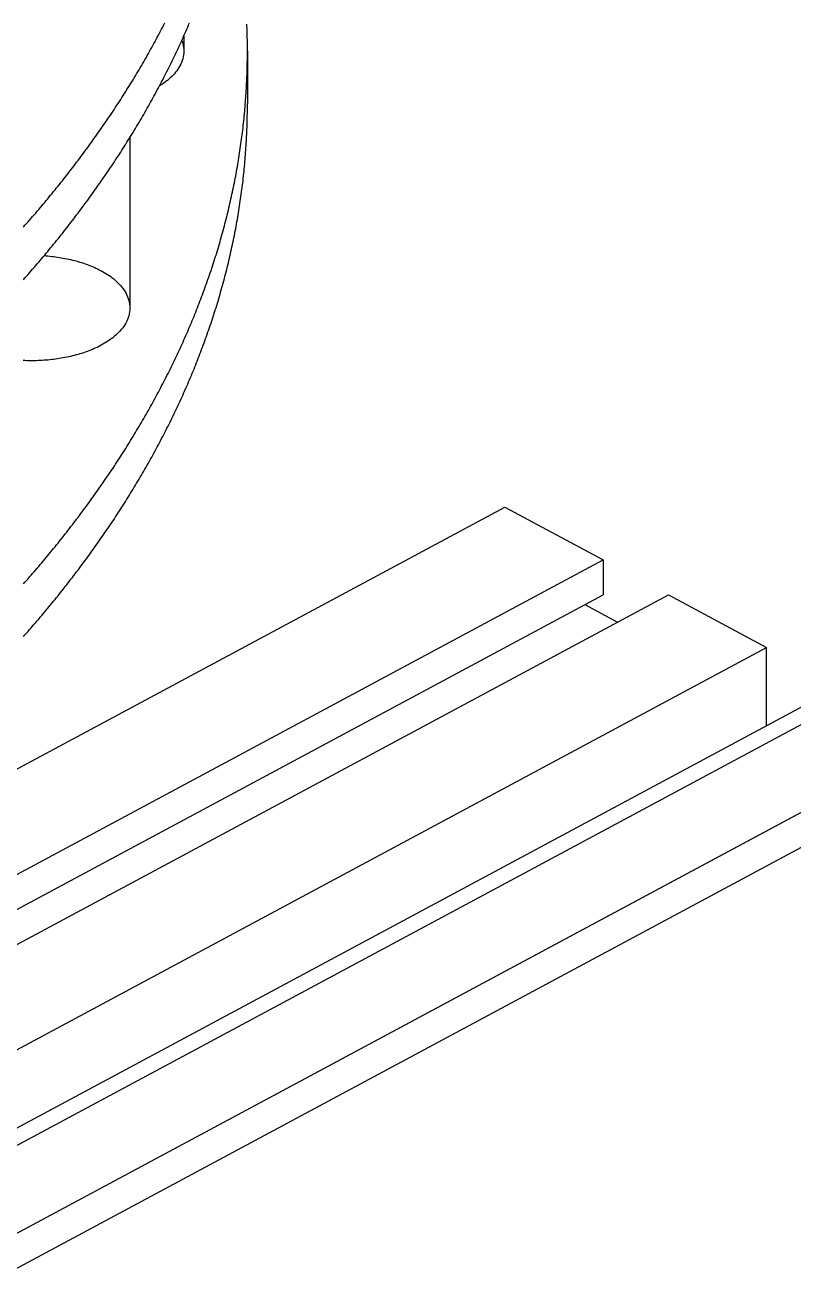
# Model space of a CAD drawing. Header units: millimetres. Extents: x 0 to 841, y 0 to 594.
# Drawn here: x 467.3 to 515.7, y 242 to 320.3 of the extents above; entities that cross this region are included whole.
import ezdxf

# ---------------------------------------------------------------- set-up
doc = ezdxf.new("R2010")
doc.units = ezdxf.units.MM
doc.layers.add('FINA', color=7, linetype='CONTINUOUS', lineweight=25)

msp = doc.modelspace()

# ---------------------------------------------------------------- linework, layer by layer
at = {"layer": 'FINA'}
for points in [[(335.5, 180.194), (597.437, 320.827)], [(336.531, 179.64), (598.469, 320.273)], [(467.219, 304.192), (467.316, 304.302), (467.413, 304.413), (467.51, 304.523), (467.606, 304.634), (467.702, 304.744), (467.798, 304.855), (467.894, 304.966), (467.99, 305.078), (468.085, 305.189), (468.181, 305.301), (468.276, 305.413), (468.37, 305.525), (468.465, 305.638), (468.559, 305.75), (468.653, 305.863), (468.747, 305.976), (468.84, 306.089), (468.934, 306.202), (469.027, 306.316), (469.12, 306.43), (469.212, 306.543), (469.305, 306.658), (469.397, 306.772), (469.489, 306.886), (469.58, 307.001), (469.671, 307.116), (469.763, 307.231), (469.853, 307.346), (469.944, 307.462), (470.035, 307.577), (470.125, 307.693), (470.214, 307.809), (470.304, 307.926), (470.393, 308.042), (470.483, 308.159), (470.571, 308.276), (470.66, 308.393), (470.748, 308.51), (470.836, 308.628), (470.924, 308.745), (471.012, 308.863), (471.099, 308.981), (471.186, 309.099), (471.273, 309.218), (471.359, 309.336), (471.445, 309.455), (471.531, 309.574), (471.617, 309.693), (471.702, 309.813), (471.787, 309.933), (471.872, 310.052), (471.957, 310.172), (472.041, 310.293), (472.125, 310.413), (472.209, 310.534), (472.292, 310.654), (472.375, 310.775), (472.458, 310.897), (472.54, 311.018), (472.623, 311.14), (472.705, 311.261), (472.786, 311.383), (472.868, 311.506), (472.949, 311.628), (473.029, 311.751), (473.11, 311.873), (473.19, 311.996), (473.27, 312.119), (473.35, 312.243), (473.429, 312.366), (473.508, 312.49), (473.586, 312.614), (473.665, 312.738), (473.743, 312.863), (473.821, 312.987), (473.898, 313.112), (473.975, 313.237), (474.052, 313.362), (474.128, 313.487), (474.205, 313.613), (474.28, 313.738), (474.356, 313.864), (474.431, 313.99), (474.506, 314.117), (474.581, 314.243), (474.655, 314.37), (474.729, 314.497), (474.802, 314.624), (474.875, 314.751), (474.948, 314.878), (475.021, 315.006), (475.093, 315.134), (475.165, 315.262), (475.237, 315.39), (475.308, 315.518), (475.379, 315.647), (475.449, 315.775), (475.519, 315.904), (475.589, 316.034), (475.659, 316.163), (475.728, 316.292), (475.797, 316.422), (475.865, 316.552), (475.933, 316.682), (476.001, 316.812), (476.068, 316.943), (476.135, 317.073), (476.202, 317.204), (476.268, 317.335), (476.334, 317.466), (476.4, 317.597), (476.465, 317.729), (476.53, 317.861), (476.594, 317.993), (476.658, 318.125), (476.722, 318.257), (476.786, 318.389), (476.849, 318.522), (476.911, 318.655), (476.973, 318.788), (477.035, 318.921), (477.097, 319.054), (477.158, 319.188), (477.219, 319.321), (477.279, 319.455), (477.339, 319.589), (477.398, 319.723), (477.458, 319.858), (477.516, 319.992), (477.575, 320.127), (477.633, 320.262), (477.69, 320.397)], [(467.219, 307.514), (467.316, 307.624), (467.413, 307.735), (467.51, 307.845), (467.606, 307.956), (467.702, 308.066), (467.798, 308.177), (467.894, 308.289), (467.99, 308.4), (468.085, 308.511), (468.181, 308.623), (468.276, 308.735), (468.37, 308.847), (468.465, 308.96), (468.559, 309.072), (468.653, 309.185), (468.747, 309.298), (468.84, 309.411), (468.934, 309.524), (469.027, 309.638), (469.12, 309.752), (469.212, 309.865), (469.305, 309.98), (469.397, 310.094), (469.489, 310.208), (469.58, 310.323), (469.671, 310.438), (469.763, 310.553), (469.853, 310.668), (469.944, 310.784), (470.035, 310.9), (470.125, 311.015), (470.214, 311.131), (470.304, 311.248), (470.393, 311.364), (470.483, 311.481), (470.571, 311.598), (470.66, 311.715), (470.748, 311.832), (470.836, 311.95), (470.924, 312.067), (471.012, 312.185), (471.099, 312.303), (471.186, 312.421), (471.273, 312.54), (471.359, 312.658), (471.445, 312.777), (471.531, 312.896), (471.617, 313.016), (471.702, 313.135), (471.787, 313.255), (471.872, 313.374), (471.957, 313.494), (472.041, 313.615), (472.125, 313.735), (472.209, 313.856), (472.292, 313.976), (472.375, 314.097), (472.458, 314.219), (472.54, 314.34), (472.623, 314.462), (472.705, 314.583), (472.786, 314.705), (472.868, 314.828), (472.949, 314.95), (473.029, 315.073), (473.11, 315.195), (473.19, 315.318), (473.27, 315.442), (473.35, 315.565), (473.429, 315.688), (473.508, 315.812), (473.586, 315.936), (473.665, 316.06), (473.743, 316.185), (473.821, 316.309), (473.898, 316.434), (473.975, 316.559), (474.052, 316.684), (474.128, 316.809), (474.205, 316.935), (474.28, 317.06), (474.356, 317.186), (474.431, 317.312), (474.506, 317.439), (474.581, 317.565), (474.655, 317.692), (474.729, 317.819), (474.802, 317.946), (474.875, 318.073), (474.948, 318.2), (475.021, 318.328), (475.093, 318.456), (475.165, 318.584), (475.237, 318.712), (475.308, 318.84), (475.379, 318.969), (475.449, 319.098), (475.519, 319.226), (475.589, 319.356), (475.659, 319.485), (475.728, 319.614), (475.797, 319.744), (475.865, 319.874), (475.933, 320.004), (476.001, 320.134), (476.068, 320.265), (476.135, 320.395)], [(481.341, 318.612), (481.341, 318.733), (481.34, 318.854), (481.339, 318.975), (481.338, 319.096), (481.336, 319.217), (481.335, 319.338), (481.332, 319.459), (481.33, 319.58), (481.327, 319.701), (481.323, 319.822), (481.32, 319.943), (481.316, 320.064), (481.311, 320.185), (481.307, 320.306)], [(477.202, 319.285), (477.24, 319.177), (477.272, 319.066), (477.297, 318.954), (477.315, 318.841), (477.326, 318.727), (477.33, 318.612)], [(477.33, 319.57), (477.33, 318.612)], [(467.219, 284.998), (467.316, 285.108), (467.413, 285.219), (467.51, 285.329), (467.606, 285.44), (467.702, 285.55), (467.798, 285.661), (467.894, 285.772), (467.99, 285.884), (468.085, 285.995), (468.181, 286.107), (468.276, 286.219), (468.37, 286.331), (468.465, 286.444), (468.559, 286.556), (468.653, 286.669), (468.747, 286.782), (468.84, 286.895), (468.934, 287.008), (469.027, 287.122), (469.12, 287.236), (469.212, 287.349), (469.305, 287.464), (469.397, 287.578), (469.489, 287.692), (469.58, 287.807), (469.671, 287.922), (469.763, 288.037), (469.853, 288.152), (469.944, 288.268), (470.035, 288.384), (470.125, 288.499), (470.214, 288.615), (470.304, 288.732), (470.393, 288.848), (470.483, 288.965), (470.571, 289.082), (470.66, 289.199), (470.748, 289.316), (470.836, 289.434), (470.924, 289.551), (471.012, 289.669), (471.099, 289.787), (471.186, 289.905), (471.273, 290.024), (471.359, 290.142), (471.445, 290.261), (471.531, 290.38), (471.617, 290.499), (471.702, 290.619), (471.787, 290.739), (471.872, 290.858), (471.957, 290.978), (472.041, 291.099), (472.125, 291.219), (472.209, 291.34), (472.292, 291.46), (472.375, 291.581), (472.458, 291.703), (472.54, 291.824), (472.623, 291.946), (472.705, 292.067), (472.786, 292.189), (472.868, 292.312), (472.949, 292.434), (473.029, 292.557), (473.11, 292.679), (473.19, 292.802), (473.27, 292.925), (473.35, 293.049), (473.429, 293.172), (473.508, 293.296), (473.586, 293.42), (473.665, 293.544), (473.743, 293.669), (473.821, 293.793), (473.898, 293.918), (473.975, 294.043), (474.052, 294.168), (474.128, 294.293), (474.205, 294.419), (474.28, 294.544), (474.356, 294.67), (474.431, 294.796), (474.506, 294.923), (474.581, 295.049), (474.655, 295.176), (474.729, 295.303), (474.802, 295.43), (474.875, 295.557), (474.948, 295.684), (475.021, 295.812), (475.093, 295.94), (475.165, 296.068), (475.237, 296.196), (475.308, 296.324), (475.379, 296.453), (475.449, 296.581), (475.519, 296.71), (475.589, 296.84), (475.659, 296.969), (475.728, 297.098), (475.797, 297.228), (475.865, 297.358), (475.933, 297.488), (476.001, 297.618), (476.068, 297.749), (476.135, 297.879), (476.202, 298.01), (476.268, 298.141), (476.334, 298.272), (476.4, 298.403), (476.465, 298.535), (476.53, 298.667), (476.594, 298.799), (476.658, 298.931), (476.722, 299.063), (476.786, 299.195), (476.849, 299.328), (476.911, 299.461), (476.973, 299.594), (477.035, 299.727), (477.097, 299.86), (477.158, 299.994), (477.219, 300.127), (477.279, 300.261), (477.339, 300.395), (477.398, 300.529), (477.458, 300.664), (477.516, 300.798), (477.575, 300.933), (477.633, 301.068), (477.69, 301.203), (477.747, 301.338), (477.804, 301.473), (477.861, 301.609), (477.917, 301.744), (477.972, 301.88), (478.027, 302.016), (478.082, 302.153), (478.137, 302.289), (478.191, 302.425), (478.244, 302.562), (478.297, 302.699), (478.35, 302.836), (478.402, 302.973), (478.454, 303.11), (478.506, 303.248), (478.557, 303.386), (478.607, 303.523), (478.658, 303.661), (478.707, 303.799), (478.757, 303.938), (478.806, 304.076), (478.854, 304.215), (478.902, 304.353), (478.95, 304.492), (478.997, 304.631), (479.044, 304.77), (479.09, 304.91), (479.136, 305.049), (479.182, 305.189), (479.227, 305.328), (479.271, 305.468), (479.315, 305.608), (479.359, 305.748), (479.402, 305.889), (479.445, 306.029), (479.488, 306.17), (479.53, 306.31), (479.571, 306.451), (479.612, 306.592), (479.653, 306.733), (479.693, 306.874), (479.732, 307.016), (479.772, 307.157), (479.81, 307.299), (479.849, 307.44), (479.887, 307.582), (479.924, 307.724), (479.961, 307.866), (479.997, 308.008), (480.033, 308.151), (480.069, 308.293), (480.104, 308.436), (480.138, 308.578), (480.173, 308.721), (480.206, 308.864), (480.239, 309.007), (480.272, 309.15), (480.304, 309.293), (480.336, 309.437), (480.367, 309.58), (480.398, 309.724), (480.428, 309.867), (480.458, 310.011), (480.488, 310.155), (480.516, 310.299), (480.545, 310.443), (480.573, 310.587), (480.6, 310.731), (480.627, 310.876), (480.654, 311.02), (480.68, 311.164), (480.705, 311.309), (480.73, 311.454), (480.755, 311.598), (480.779, 311.743), (480.802, 311.888), (480.825, 312.033), (480.848, 312.178), (480.87, 312.323), (480.891, 312.468), (480.912, 312.614), (480.933, 312.759), (480.953, 312.905), (480.972, 313.05), (480.991, 313.196), (481.01, 313.341), (481.028, 313.487), (481.046, 313.633), (481.063, 313.778), (481.079, 313.924), (481.095, 314.07), (481.111, 314.216), (481.126, 314.362), (481.14, 314.508), (481.154, 314.654), (481.168, 314.801), (481.181, 314.947), (481.193, 315.093), (481.205, 315.239), (481.217, 315.386), (481.228, 315.532), (481.238, 315.679), (481.248, 315.825), (481.258, 315.972), (481.267, 316.118), (481.275, 316.265), (481.283, 316.411), (481.291, 316.558), (481.297, 316.704), (481.304, 316.851), (481.31, 316.998), (481.315, 317.144), (481.32, 317.291), (481.324, 317.438), (481.328, 317.585), (481.332, 317.731), (481.334, 317.878), (481.337, 318.025), (481.338, 318.172), (481.34, 318.319), (481.341, 318.465), (481.341, 318.612)], [(477.33, 318.612), (477.326, 318.491), (477.314, 318.37), (477.293, 318.25), (477.265, 318.132), (477.23, 318.016), (477.187, 317.902), (477.138, 317.791), (477.083, 317.682), (477.023, 317.577), (476.957, 317.475), (476.886, 317.376), (476.812, 317.28), (476.733, 317.187), (476.651, 317.098), (476.566, 317.011), (476.477, 316.928), (476.386, 316.847), (476.293, 316.769), (476.197, 316.694), (476.099, 316.622), (476, 316.552), (475.899, 316.485), (475.796, 316.42)], [(481.341, 318.612), (481.341, 315.29)], [(335.5, 173.55), (599.5, 315.29)], [(336.531, 174.104), (598.469, 314.736)], [(467.219, 281.676), (467.316, 281.786), (467.413, 281.897), (467.51, 282.007), (467.606, 282.118), (467.702, 282.228), (467.798, 282.339), (467.894, 282.45), (467.99, 282.562), (468.085, 282.673), (468.181, 282.785), (468.276, 282.897), (468.37, 283.009), (468.465, 283.122), (468.559, 283.234), (468.653, 283.347), (468.747, 283.46), (468.84, 283.573), (468.934, 283.686), (469.027, 283.8), (469.12, 283.913), (469.212, 284.027), (469.305, 284.142), (469.397, 284.256), (469.489, 284.37), (469.58, 284.485), (469.671, 284.6), (469.763, 284.715), (469.853, 284.83), (469.944, 284.946), (470.035, 285.061), (470.125, 285.177), (470.214, 285.293), (470.304, 285.41), (470.393, 285.526), (470.483, 285.643), (470.571, 285.76), (470.66, 285.877), (470.748, 285.994), (470.836, 286.111), (470.924, 286.229), (471.012, 286.347), (471.099, 286.465), (471.186, 286.583), (471.273, 286.702), (471.359, 286.82), (471.445, 286.939), (471.531, 287.058), (471.617, 287.177), (471.702, 287.297), (471.787, 287.417), (471.872, 287.536), (471.957, 287.656), (472.041, 287.777), (472.125, 287.897), (472.209, 288.018), (472.292, 288.138), (472.375, 288.259), (472.458, 288.381), (472.54, 288.502), (472.623, 288.624), (472.705, 288.745), (472.786, 288.867), (472.868, 288.99), (472.949, 289.112), (473.029, 289.235), (473.11, 289.357), (473.19, 289.48), (473.27, 289.603), (473.35, 289.727), (473.429, 289.85), (473.508, 289.974), (473.586, 290.098), (473.665, 290.222), (473.743, 290.347), (473.821, 290.471), (473.898, 290.596), (473.975, 290.721), (474.052, 290.846), (474.128, 290.971), (474.205, 291.097), (474.28, 291.222), (474.356, 291.348), (474.431, 291.474), (474.506, 291.601), (474.581, 291.727), (474.655, 291.854), (474.729, 291.981), (474.802, 292.108), (474.875, 292.235), (474.948, 292.362), (475.021, 292.49), (475.093, 292.618), (475.165, 292.746), (475.237, 292.874), (475.308, 293.002), (475.379, 293.131), (475.449, 293.259), (475.519, 293.388), (475.589, 293.517), (475.659, 293.647), (475.728, 293.776), (475.797, 293.906), (475.865, 294.036), (475.933, 294.166), (476.001, 294.296), (476.068, 294.427), (476.135, 294.557), (476.202, 294.688), (476.268, 294.819), (476.334, 294.95), (476.4, 295.081), (476.465, 295.213), (476.53, 295.345), (476.594, 295.477), (476.658, 295.609), (476.722, 295.741), (476.786, 295.873), (476.849, 296.006), (476.911, 296.139), (476.973, 296.272), (477.035, 296.405), (477.097, 296.538), (477.158, 296.671), (477.219, 296.805), (477.279, 296.939), (477.339, 297.073), (477.398, 297.207), (477.458, 297.342), (477.516, 297.476), (477.575, 297.611), (477.633, 297.746), (477.69, 297.881), (477.747, 298.016), (477.804, 298.151), (477.861, 298.287), (477.917, 298.422), (477.972, 298.558), (478.027, 298.694), (478.082, 298.831), (478.137, 298.967), (478.191, 299.103), (478.244, 299.24), (478.297, 299.377), (478.35, 299.514), (478.402, 299.651), (478.454, 299.788), (478.506, 299.926), (478.557, 300.064), (478.607, 300.201), (478.658, 300.339), (478.707, 300.477), (478.757, 300.616), (478.806, 300.754), (478.854, 300.893), (478.902, 301.031), (478.95, 301.17), (478.997, 301.309), (479.044, 301.448), (479.09, 301.588), (479.136, 301.727), (479.182, 301.867), (479.227, 302.006), (479.271, 302.146), (479.315, 302.286), (479.359, 302.426), (479.402, 302.567), (479.445, 302.707), (479.488, 302.847), (479.53, 302.988), (479.571, 303.129), (479.612, 303.27), (479.653, 303.411), (479.693, 303.552), (479.732, 303.694), (479.772, 303.835), (479.81, 303.977), (479.849, 304.118), (479.887, 304.26), (479.924, 304.402), (479.961, 304.544), (479.997, 304.686), (480.033, 304.829), (480.069, 304.971), (480.104, 305.114), (480.138, 305.256), (480.173, 305.399), (480.206, 305.542), (480.239, 305.685), (480.272, 305.828), (480.304, 305.971), (480.336, 306.115), (480.367, 306.258), (480.398, 306.402), (480.428, 306.545), (480.458, 306.689), (480.488, 306.833), (480.516, 306.977), (480.545, 307.121), (480.573, 307.265), (480.6, 307.409), (480.627, 307.553), (480.654, 307.698), (480.68, 307.842), (480.705, 307.987), (480.73, 308.132), (480.755, 308.276), (480.779, 308.421), (480.802, 308.566), (480.825, 308.711), (480.848, 308.856), (480.87, 309.001), (480.891, 309.146), (480.912, 309.292), (480.933, 309.437), (480.953, 309.583), (480.972, 309.728), (480.991, 309.874), (481.01, 310.019), (481.028, 310.165), (481.046, 310.311), (481.063, 310.456), (481.079, 310.602), (481.095, 310.748), (481.111, 310.894), (481.126, 311.04), (481.14, 311.186), (481.154, 311.332), (481.168, 311.479), (481.181, 311.625), (481.193, 311.771), (481.205, 311.917), (481.217, 312.064), (481.228, 312.21), (481.238, 312.357), (481.248, 312.503), (481.258, 312.649), (481.267, 312.796), (481.275, 312.943), (481.283, 313.089), (481.291, 313.236), (481.297, 313.382), (481.304, 313.529), (481.31, 313.676), (481.315, 313.822), (481.32, 313.969), (481.324, 314.116), (481.328, 314.263), (481.332, 314.409), (481.334, 314.556), (481.337, 314.703), (481.338, 314.85), (481.34, 314.997), (481.341, 315.143), (481.341, 315.29)], [(335.5, 171.335), (599.5, 313.075)], [(473.93, 313.163), (473.93, 302.408)], [(468.524, 305.709), (468.644, 305.7), (468.764, 305.689), (468.884, 305.678), (469.004, 305.665), (469.123, 305.651), (469.242, 305.636), (469.362, 305.619), (469.481, 305.601), (469.599, 305.581), (469.718, 305.56), (469.836, 305.538), (469.954, 305.515), (470.072, 305.49), (470.189, 305.463), (470.306, 305.435), (470.423, 305.406), (470.539, 305.375), (470.655, 305.342), (470.77, 305.308), (470.885, 305.273), (471, 305.236), (471.114, 305.197), (471.227, 305.156), (471.34, 305.114), (471.452, 305.07), (471.563, 305.024), (471.673, 304.976), (471.783, 304.927), (471.892, 304.875), (471.999, 304.821), (472.106, 304.766), (472.212, 304.708), (472.316, 304.648), (472.419, 304.585), (472.52, 304.521), (472.62, 304.454), (472.718, 304.384), (472.815, 304.312), (472.909, 304.237), (473.001, 304.16), (473.091, 304.08), (473.178, 303.997), (473.262, 303.911), (473.343, 303.821), (473.42, 303.729), (473.494, 303.634), (473.563, 303.536), (473.628, 303.434), (473.687, 303.33), (473.741, 303.222), (473.789, 303.112), (473.831, 302.999), (473.866, 302.884), (473.893, 302.767), (473.913, 302.648), (473.926, 302.528), (473.93, 302.408)], [(473.93, 302.408), (473.925, 302.283), (473.912, 302.159), (473.891, 302.037), (473.861, 301.915), (473.824, 301.796), (473.779, 301.68), (473.728, 301.566), (473.67, 301.455), (473.607, 301.348), (473.538, 301.244), (473.464, 301.143), (473.386, 301.046), (473.304, 300.952), (473.219, 300.861), (473.13, 300.773), (473.038, 300.689), (472.944, 300.607), (472.847, 300.529), (472.747, 300.453), (472.646, 300.38), (472.543, 300.31), (472.438, 300.243), (472.331, 300.178), (472.223, 300.115), (472.114, 300.055)], [(472.114, 300.055), (472.007, 299.999), (471.899, 299.945), (471.79, 299.893), (471.68, 299.843), (471.569, 299.795), (471.458, 299.749), (471.345, 299.705), (471.232, 299.662), (471.118, 299.621), (471.004, 299.582), (470.889, 299.545), (470.774, 299.509), (470.658, 299.475), (470.542, 299.442), (470.425, 299.411), (470.308, 299.381), (470.19, 299.353), (470.072, 299.327), (469.954, 299.302), (469.836, 299.278), (469.717, 299.256), (469.598, 299.235), (469.479, 299.215), (469.359, 299.197), (469.24, 299.18), (469.12, 299.165), (469, 299.151), (468.88, 299.138), (468.759, 299.126), (468.639, 299.116), (468.519, 299.107), (468.398, 299.1), (468.277, 299.093), (468.157, 299.088), (468.036, 299.084), (467.915, 299.082), (467.794, 299.081), (467.674, 299.081), (467.553, 299.082), (467.432, 299.084), (467.311, 299.088), (467.191, 299.093)], [(392.051, 233.195), (497.574, 289.85)], [(497.574, 289.85), (503.762, 286.528)], [(398.238, 229.873), (503.762, 286.528)], [(503.762, 286.528), (503.762, 284.313)], [(398.238, 227.658), (503.762, 284.313)], [(402.363, 227.658), (507.887, 284.313)], [(507.887, 284.313), (514.074, 280.991)], [(502.616, 283.698), (504.678, 282.59)], [(408.551, 224.336), (514.074, 280.991)], [(514.074, 276.069), (514.074, 280.991)]]:
    msp.add_lwpolyline(points, dxfattribs=at)

doc.saveas('drawing.dxf')
